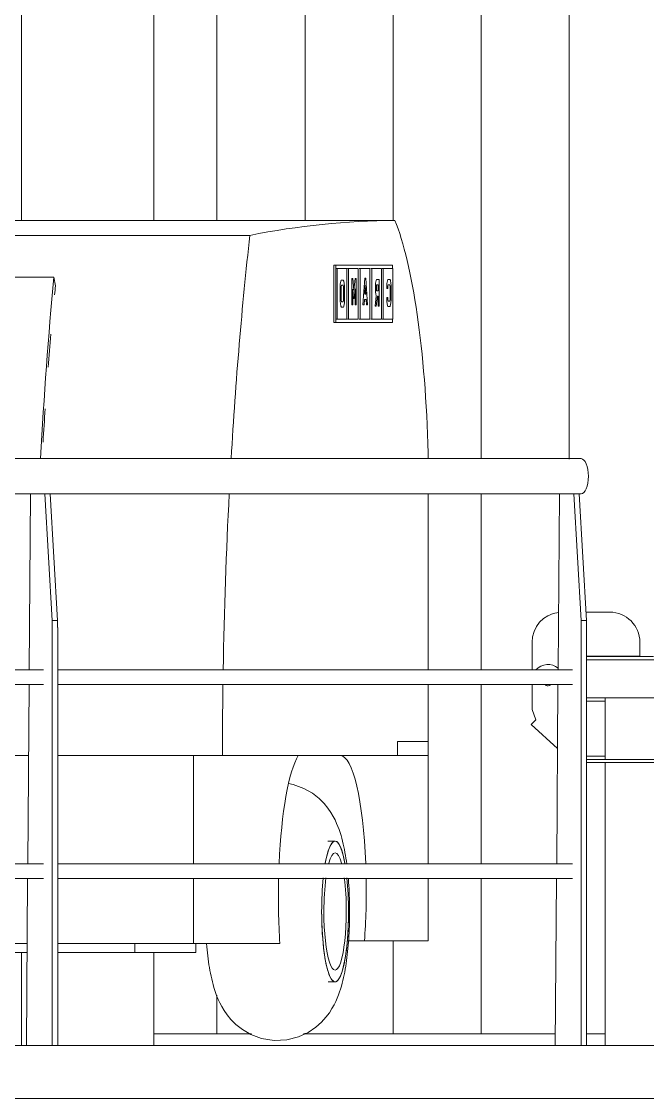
# Model space of a CAD drawing. Header units: metres. Extents: x -3 to 137, y -7 to 15.
# Drawn here: x 27.1 to 28.166, y 2.722 to 4.557 of the extents above; entities that cross this region are included whole.
import ezdxf

# ---------------------------------------------------------------- set-up
doc = ezdxf.new("R2010")
doc.units = ezdxf.units.M
doc.linetypes.add('Centre', pattern=[0.03175, 0.00635, -0.00475, 0.0159, -0.00475])
for name, color, linetype, lineweight in [('A-FLOR', 7, 'Continuous', 9), ('A-FLOR-HRAL', 7, 'Continuous', 9), ('A-FLOR-LEVL', 7, 'Continuous', 9), ('A-GENM', 7, 'Continuous', 9), ('A-WALL-PATT', 7, 'Continuous', 9), ('I-WALL', 7, 'Continuous', 9), ('S-COLS', 7, 'Continuous', 9)]:
    doc.layers.add(name, color=color, linetype=linetype, lineweight=lineweight)

# ---------------------------------------------------------------- blocks, each defined once
blk = doc.blocks.new('CHS-Circular Hollow Section-Column - 225 mm-V2-Elevation 4 - a')
at = {"layer": 'S-COLS'}
for p, q in [((-5.6507, 5.7108), (-5.6507, 4.2185)), ((-5.4257, 4.2185), (-5.4257, 5.7108)), ((-5.6507, 2.9714), (-5.6507, 2.8125)), ((-5.4257, 2.8125), (-5.4257, 2.9714))]:
    blk.add_line(p, q, dxfattribs=at)
blk = doc.blocks.new('Generic Models 2 - Generic Models 1-2589999-Elevation 4 - a')
at = {"layer": 'A-GENM', "color": 8, "true_color": 0x808080}
for p, q in [((-11.9482, 2.8125), (-1.4447, 2.8125)), ((-1.0289, 2.7225), (-12.2254, 2.7225))]:
    blk.add_line(p, q, dxfattribs=at)
blk = doc.blocks.new('Railing - 50 x 12mm-V11-Elevation 4 - a')
at = {"layer": 'A-FLOR-HRAL'}
for p, q in [((-5.6355, 3.7525), (-5.6377, 3.4524)), ((-5.611, 3.7525), (-5.6205, 3.7525)), ((-5.5986, 3.5368), (-5.611, 3.7525)), ((-5.611, 3.7525), (-5.6018, 3.7525)), ((-5.6018, 3.7525), (-5.5895, 3.5368)), ((-5.5895, 3.5368), (-5.5986, 3.5368)), ((-5.5983, 2.8125), (-5.5983, 3.5246)), ((-5.5892, 3.5246), (-5.5892, 2.8125)), ((-5.6379, 3.4275), (-5.6402, 3.1224)), ((-5.6404, 3.0975), (-5.6425, 2.8125))]:
    blk.add_line(p, q, dxfattribs=at)
for centre in [(-5.6393, 3.5246), (-5.6302, 3.5246)]:
    blk.add_ellipse(centre, major_axis=(0, 0.1), ratio=0.409613, start_param=4.712389, end_param=4.834562, dxfattribs=at)
blk = doc.blocks.new('Railing - 50 x 12mm-V13-Elevation 4 - a')
at = {"layer": 'A-FLOR-HRAL'}
for p, q in [((-4.7347, 3.7525), (-4.7369, 3.4525)), ((-4.7101, 3.7525), (-4.7196, 3.7525)), ((-4.6978, 3.5368), (-4.7101, 3.7525)), ((-4.7101, 3.7525), (-4.701, 3.7525)), ((-4.701, 3.7525), (-4.6887, 3.5368)), ((-4.6887, 3.5368), (-4.6978, 3.5368)), ((-4.6975, 2.8125), (-4.6975, 3.5246)), ((-4.6884, 3.5246), (-4.6884, 2.8125)), ((-4.7371, 3.4275), (-4.7393, 3.1225)), ((-4.7395, 3.0975), (-4.7416, 2.8125))]:
    blk.add_line(p, q, dxfattribs=at)
for centre in [(-4.7384, 3.5246), (-4.7293, 3.5246)]:
    blk.add_ellipse(centre, major_axis=(0, 0.1), ratio=0.409613, start_param=4.712389, end_param=4.834562, dxfattribs=at)
blk = doc.blocks.new('Railing - Railing-2595275-Elevation 4 - a')
at = {"layer": 'A-FLOR-HRAL'}
for p, q in [((-4.6976, 3.8125), (-6.1281, 3.8125)), ((-6.1281, 3.7525), (-4.6976, 3.7525)), ((-5.6132, 3.4525), (-6.096, 3.4525)), ((-4.7123, 3.4525), (-5.5892, 3.4525)), ((-6.096, 3.4275), (-5.6132, 3.4275)), ((-5.5892, 3.4275), (-4.7123, 3.4275)), ((-5.6132, 3.1225), (-6.096, 3.1225)), ((-4.7123, 3.1225), (-5.5892, 3.1225)), ((-6.096, 3.0975), (-5.6132, 3.0975)), ((-5.5892, 3.0975), (-4.7123, 3.0975))]:
    blk.add_line(p, q, dxfattribs=at)
for start_param, end_param in [(4.712389, 6.283185), (3.141593, 4.712389)]:
    blk.add_ellipse((-4.6976, 3.7825), major_axis=(0, 0.03), ratio=0.409613, start_param=start_param, end_param=end_param, dxfattribs=at)
for name in ['Railing - 50 x 12mm-V11-Elevation 4 - a', 'Railing - 50 x 12mm-V13-Elevation 4 - a']:
    blk.add_blockref(name, (0, 0))
blk = doc.blocks.new('M_Boca Acceso Tanque alimentación - M_Boca Acceso Tanque alimentación-2617080-Elevation 4 - a')
at = {"layer": 'A-GENM', "color": 8, "true_color": 0x808080}
for p, q in [((-4.6489, 3.551), (-4.6895, 3.551)), ((-4.7813, 3.4997), (-4.7813, 3.4525)), ((-4.5976, 3.4759), (-4.5976, 3.4997)), ((-4.6884, 3.4759), (-4.5976, 3.4759)), ((-4.6884, 3.4756), (-4.5742, 3.4756)), ((-4.6884, 3.47), (-3.1748, 3.47)), ((-4.7542, 3.462), (-4.7542, 3.462)), ((-4.7813, 3.4275), (-4.7813, 3.3851)), ((-4.7542, 3.4256), (-4.7542, 3.4256)), ((-3.1748, 3.405), (-4.6884, 3.405)), ((-4.6566, 3.3991), (-4.6884, 3.3991)), ((-4.6566, 3.405), (-4.6566, 3.2999)), ((-4.7813, 3.3851), (-4.7748, 3.3674)), ((-4.7748, 3.3674), (-4.7829, 3.3594)), ((-4.7829, 3.3594), (-4.7379, 3.3188)), ((-4.6884, 3.3057), (-4.6566, 3.3057)), ((-3.1748, 3.2999), (-4.6884, 3.2999)), ((-4.6884, 3.2949), (-3.1748, 3.2949)), ((-4.6566, 3.2949), (-4.6566, 2.8125))]:
    blk.add_line(p, q, dxfattribs=at)
for centre, major_axis, start_param, end_param in [((-4.73, 3.4997), (0, 0.0513), 0.121742, 1.570796), ((-4.6489, 3.4997), (0, 0.0513), 4.712389, 6.283185), ((-4.7542, 3.4349), (0, 0.027), 5.583776, 7.140657), ((-4.7542, 3.4349), (0, 0.00928), 2.617994, 3.665191), ((-4.7542, 3.4349), (0, 0.00928), 2.617994, 3.403392)]:
    blk.add_ellipse(centre, major_axis=major_axis, ratio=1, start_param=start_param, end_param=end_param, dxfattribs=at)
blk = doc.blocks.new('ATLAS COPCO - XAS 88KD - Compressor diesel_ 6000lmin - 5321340 - ATLAS COPCO - XAS 88KD - Compressor diesel_ 6000lmin - 5321340-2833121-Elevation 4 - a')
at = {"layer": 'A-GENM', "color": 8, "true_color": 0x808080}
for p, q in [((-5.0149, 4.2185), (-6.3397, 4.2185)), ((-5.2618, 4.1929), (-6.549, 4.1929)), ((-5.1187, 4.1421), (-5.1156, 4.1421)), ((-5.1187, 4.0447), (-5.1187, 4.1421)), ((-5.1156, 4.1421), (-5.0192, 4.1421)), ((-5.1156, 4.1421), (-5.1156, 4.0447)), ((-5.1151, 4.1364), (-5.1133, 4.1364)), ((-5.1133, 4.1364), (-5.1133, 4.0503)), ((-5.0969, 4.1364), (-5.1133, 4.1364)), ((-5.0969, 4.0503), (-5.0969, 4.1364)), ((-5.0954, 4.1364), (-5.0936, 4.1364)), ((-5.0936, 4.1364), (-5.0936, 4.0503)), ((-5.0772, 4.1364), (-5.0936, 4.1364)), ((-5.0772, 4.0503), (-5.0772, 4.1364)), ((-5.0757, 4.1364), (-5.0739, 4.1364)), ((-5.0739, 4.1364), (-5.0739, 4.0503)), ((-5.0575, 4.1364), (-5.0739, 4.1364)), ((-5.0575, 4.0503), (-5.0575, 4.1364)), ((-5.0561, 4.1364), (-5.0542, 4.1364)), ((-5.0542, 4.1364), (-5.0542, 4.0503)), ((-5.0378, 4.1364), (-5.0542, 4.1364)), ((-5.0378, 4.0503), (-5.0378, 4.1364)), ((-5.0364, 4.1364), (-5.0346, 4.1364)), ((-5.0346, 4.1364), (-5.0346, 4.0503)), ((-5.0182, 4.1364), (-5.0346, 4.1364)), ((-5.0192, 4.1421), (-5.0192, 4.1364)), ((-5.0182, 4.0503), (-5.0182, 4.1364)), ((-6.277, 4.1217), (-5.5958, 4.1217)), ((-5.593, 4.1069), (-5.5958, 4.1217)), ((-5.1069, 4.1151), (-5.1079, 4.1096)), ((-5.1062, 4.1168), (-5.1069, 4.1151)), ((-5.1027, 4.1168), (-5.1062, 4.1168)), ((-5.1018, 4.1146), (-5.1027, 4.1168)), ((-5.1011, 4.111), (-5.1018, 4.1146)), ((-5.1006, 4.1072), (-5.1011, 4.111)), ((-5.0865, 4.1195), (-5.0884, 4.1195)), ((-5.0884, 4.1195), (-5.0884, 4.0745)), ((-5.0845, 4.0995), (-5.0865, 4.1195)), ((-5.0827, 4.1195), (-5.0845, 4.0995)), ((-5.0808, 4.1195), (-5.0827, 4.1195)), ((-5.0808, 4.0745), (-5.0808, 4.1195)), ((-5.0663, 4.1199), (-5.0693, 4.0748)), ((-5.0644, 4.1199), (-5.0663, 4.1199)), ((-5.0614, 4.0748), (-5.0644, 4.1199)), ((-5.0478, 4.1115), (-5.048, 4.1086)), ((-5.0469, 4.1162), (-5.0478, 4.1115)), ((-5.0461, 4.1176), (-5.0469, 4.1162)), ((-5.0418, 4.1176), (-5.0461, 4.1176)), ((-5.0418, 4.0723), (-5.0418, 4.1176)), ((-5.0285, 4.111), (-5.0287, 4.1085)), ((-5.0276, 4.1155), (-5.0285, 4.111)), ((-5.0267, 4.1176), (-5.0276, 4.1155)), ((-5.0233, 4.1176), (-5.0267, 4.1176)), ((-5.0226, 4.1163), (-5.0233, 4.1176)), ((-5.0216, 4.1111), (-5.0226, 4.1163)), ((-5.0214, 4.1087), (-5.0216, 4.1111)), ((-5.1079, 4.1096), (-5.108, 4.1073)), ((-5.108, 4.1073), (-5.108, 4.0801)), ((-5.1062, 4.1054), (-5.1058, 4.1078)), ((-5.1062, 4.0823), (-5.1062, 4.1054)), ((-5.1058, 4.1078), (-5.1029, 4.1078)), ((-5.1029, 4.1078), (-5.1024, 4.1052)), ((-5.1024, 4.1052), (-5.1024, 4.0824)), ((-5.1006, 4.0804), (-5.1006, 4.1072)), ((-5.0867, 4.0745), (-5.0867, 4.1015)), ((-5.0867, 4.1015), (-5.0851, 4.0854)), ((-5.084, 4.0854), (-5.0825, 4.1016)), ((-5.0825, 4.1016), (-5.0825, 4.0745)), ((-5.0662, 4.093), (-5.0654, 4.1077)), ((-5.0644, 4.093), (-5.0662, 4.093)), ((-5.0654, 4.1077), (-5.0644, 4.093)), ((-5.048, 4.1086), (-5.048, 4.0986)), ((-5.048, 4.0986), (-5.0479, 4.0961)), ((-5.0479, 4.0961), (-5.0475, 4.0933)), ((-5.0475, 4.0933), (-5.0465, 4.0899)), ((-5.0462, 4.1066), (-5.0459, 4.1085)), ((-5.0462, 4.1003), (-5.0462, 4.1066)), ((-5.0459, 4.0984), (-5.0462, 4.1003)), ((-5.0459, 4.1085), (-5.0435, 4.1085)), ((-5.0435, 4.0984), (-5.0459, 4.0984)), ((-5.0435, 4.1085), (-5.0435, 4.0984)), ((-5.0287, 4.1085), (-5.0287, 4.1025)), ((-5.0287, 4.1025), (-5.027, 4.1025)), ((-5.027, 4.1065), (-5.0265, 4.1088)), ((-5.027, 4.1025), (-5.027, 4.1065)), ((-5.0265, 4.1088), (-5.0236, 4.1088)), ((-5.0236, 4.1088), (-5.0231, 4.1058)), ((-5.0231, 4.1058), (-5.0231, 4.0834)), ((-5.0214, 4.0823), (-5.0214, 4.1087)), ((-5.108, 4.0801), (-5.1077, 4.0769)), ((-5.1077, 4.0769), (-5.1068, 4.0722)), ((-5.1057, 4.0796), (-5.1062, 4.0823)), ((-5.1029, 4.0796), (-5.1057, 4.0796)), ((-5.1024, 4.0824), (-5.1029, 4.0796)), ((-5.1017, 4.0725), (-5.1008, 4.0781)), ((-5.1008, 4.0781), (-5.1006, 4.0804)), ((-5.0884, 4.0745), (-5.0867, 4.0745)), ((-5.0851, 4.0854), (-5.084, 4.0854)), ((-5.0825, 4.0745), (-5.0808, 4.0745)), ((-5.0693, 4.0748), (-5.0674, 4.0748)), ((-5.0674, 4.0748), (-5.0667, 4.0835)), ((-5.0667, 4.0835), (-5.0639, 4.0835)), ((-5.0639, 4.0835), (-5.0633, 4.0748)), ((-5.0633, 4.0748), (-5.0614, 4.0748)), ((-5.0465, 4.0899), (-5.0487, 4.0723)), ((-5.0466, 4.0723), (-5.0445, 4.0891)), ((-5.0445, 4.0891), (-5.0435, 4.0891)), ((-5.0435, 4.0891), (-5.0435, 4.0723)), ((-5.027, 4.0872), (-5.0287, 4.0872)), ((-5.0287, 4.0872), (-5.0287, 4.0801)), ((-5.0287, 4.0801), (-5.0275, 4.0731)), ((-5.0275, 4.0731), (-5.0267, 4.0716)), ((-5.027, 4.0836), (-5.027, 4.0872)), ((-5.0264, 4.0806), (-5.027, 4.0836)), ((-5.0237, 4.0806), (-5.0264, 4.0806)), ((-5.0231, 4.0834), (-5.0237, 4.0806)), ((-5.0227, 4.0724), (-5.0216, 4.0782)), ((-5.0216, 4.0782), (-5.0214, 4.0823)), ((-5.1068, 4.0722), (-5.106, 4.0704)), ((-5.106, 4.0704), (-5.1024, 4.0704)), ((-5.1024, 4.0704), (-5.1017, 4.0725)), ((-5.0487, 4.0723), (-5.0466, 4.0723)), ((-5.0435, 4.0723), (-5.0418, 4.0723)), ((-5.0267, 4.0716), (-5.0233, 4.0716)), ((-5.0233, 4.0716), (-5.0227, 4.0724)), ((-5.1156, 4.0447), (-5.1187, 4.0447)), ((-5.0192, 4.0447), (-5.1156, 4.0447)), ((-5.1133, 4.0503), (-5.1151, 4.0503)), ((-5.1133, 4.0503), (-5.0969, 4.0503)), ((-5.0936, 4.0503), (-5.0954, 4.0503)), ((-5.0936, 4.0503), (-5.0772, 4.0503)), ((-5.0739, 4.0503), (-5.0757, 4.0503)), ((-5.0739, 4.0503), (-5.0575, 4.0503)), ((-5.0542, 4.0503), (-5.0561, 4.0503)), ((-5.0542, 4.0503), (-5.0378, 4.0503)), ((-5.0346, 4.0503), (-5.0364, 4.0503)), ((-5.0346, 4.0503), (-5.0182, 4.0503)), ((-5.0192, 4.0503), (-5.0192, 4.0447)), ((-4.9579, 3.8125), (-4.9579, 3.8221)), ((-4.9579, 3.4525), (-4.9579, 3.7527)), ((-4.9579, 3.3066), (-4.9579, 3.4276)), ((-4.9579, 3.3309), (-5.0102, 3.3309)), ((-5.0102, 3.3309), (-5.0102, 3.3066)), ((-4.9579, 3.1225), (-4.9579, 3.3309)), ((-5.6388, 3.3066), (-5.9748, 3.3066)), ((-5.3087, 3.3066), (-5.5892, 3.3066)), ((-5.3577, 3.3066), (-5.5892, 3.3066)), ((-5.3577, 3.3066), (-5.3577, 3.1221)), ((-5.3087, 3.3066), (-4.9739, 3.3066)), ((-5.0102, 3.3066), (-5.1075, 3.3066)), ((-4.9739, 3.3066), (-4.9579, 3.3066)), ((-5.1167, 3.1611), (-5.129, 3.1611)), ((-5.3577, 3.0979), (-5.3577, 2.9866)), ((-4.9579, 2.9909), (-4.9579, 3.0976)), ((-5.0944, 2.9909), (-5.0667, 2.9909)), ((-5.0667, 2.9909), (-4.9579, 2.9909)), ((-6.096, 2.9866), (-5.6412, 2.9866)), ((-5.5892, 2.9866), (-5.3577, 2.9866)), ((-5.458, 2.9866), (-5.458, 2.9714)), ((-5.3577, 2.9866), (-5.2108, 2.9866)), ((-5.3538, 2.9714), (-5.3538, 2.9866)), ((-5.6413, 2.9714), (-6.096, 2.9714)), ((-5.458, 2.9714), (-5.5892, 2.9714)), ((-5.3538, 2.9714), (-5.458, 2.9714)), ((-5.1285, 2.9211), (-5.1167, 2.9211))]:
    blk.add_line(p, q, dxfattribs=at)
at = {"layer": 'A-GENM', "color": 8, "true_color": 0x808080, "flags": 128}
for points in [[(-5.0969, 3.1225), (-5.0975, 3.1268), (-5.0982, 3.1318), (-5.099, 3.1367), (-5.0999, 3.1416), (-5.1008, 3.1464), (-5.1018, 3.1512), (-5.1028, 3.156), (-5.104, 3.1608), (-5.1052, 3.1657), (-5.1066, 3.1705), (-5.1082, 3.1755), (-5.1099, 3.1805), (-5.1118, 3.1857), (-5.1141, 3.1912), (-5.1168, 3.197), (-5.12, 3.2031), (-5.124, 3.2098), (-5.129, 3.217), (-5.1354, 3.225), (-5.1439, 3.2335), (-5.1551, 3.2424), (-5.1697, 3.2508), (-5.1879, 3.2575), (-5.1961, 3.2588)], [(-5.092, 3.0411), (-5.092, 3.0466), (-5.092, 3.0522), (-5.0921, 3.0577), (-5.0923, 3.0633), (-5.0925, 3.0688), (-5.0927, 3.0743), (-5.093, 3.0797), (-5.0933, 3.0851), (-5.0937, 3.0905), (-5.0941, 3.0958), (-5.0942, 3.0976)], [(-5.3356, 2.9863), (-5.3352, 2.981), (-5.3347, 2.9758), (-5.3341, 2.9706), (-5.3335, 2.9654), (-5.3329, 2.9604), (-5.3322, 2.9553), (-5.3315, 2.9504), (-5.3307, 2.9454), (-5.3298, 2.9405), (-5.3289, 2.9357), (-5.3279, 2.9309), (-5.3269, 2.9261), (-5.3257, 2.9213), (-5.3245, 2.9165), (-5.3231, 2.9116), (-5.3215, 2.9067), (-5.3198, 2.9016), (-5.3179, 2.8964), (-5.3156, 2.8909), (-5.3129, 2.8852), (-5.3097, 2.879), (-5.3057, 2.8723), (-5.3007, 2.8651), (-5.2943, 2.8572), (-5.2858, 2.8486), (-5.2746, 2.8398), (-5.26, 2.8313), (-5.2418, 2.8246), (-5.2207, 2.8212), (-5.199, 2.8223), (-5.1791, 2.8274), (-5.1625, 2.8351), (-5.1496, 2.8438), (-5.1397, 2.8526), (-5.1322, 2.8609), (-5.1265, 2.8685), (-5.122, 2.8755), (-5.1184, 2.8819), (-5.1155, 2.8879), (-5.113, 2.8935), (-5.1109, 2.8988), (-5.1091, 2.9039), (-5.1074, 2.9089), (-5.106, 2.9138), (-5.1046, 2.9187), (-5.1034, 2.9235), (-5.1023, 2.9283), (-5.1013, 2.9331), (-5.1003, 2.9379), (-5.0995, 2.9428), (-5.0986, 2.9477), (-5.0979, 2.9526), (-5.0972, 2.9576), (-5.0965, 2.9627), (-5.0959, 2.9678), (-5.0953, 2.973), (-5.0948, 2.9782), (-5.0943, 2.9834), (-5.0939, 2.9887), (-5.0935, 2.9941), (-5.0932, 2.9995), (-5.0929, 3.0049), (-5.0926, 3.0104), (-5.0924, 3.0159), (-5.0922, 3.0214), (-5.0921, 3.0269), (-5.092, 3.0325), (-5.092, 3.0381), (-5.092, 3.0411)]]:
    blk.add_lwpolyline(points, dxfattribs=at)
at = {"layer": 'A-GENM', "color": 8, "true_color": 0x808080}
for centre, major_axis, start_param, end_param in [((-5.0052, -31.1992), (0, 35.4177), 0.001447, 0.037992), ((-5.0567, 3.7428), (0, 0.5236), 4.864349, 5.851972), ((-4.9678, 3.2891), (0, 1.7866), 1.040405, 1.273413), ((-5.2326, 3.2142), (0, 2.1088), 1.12594, 1.282995), ((-5.2899, 3.2891), (0, 1.7866), 1.095393, 1.104814), ((-5.2899, 3.2891), (0, 1.7866), 1.146527, 1.180858), ((-5.2899, 3.2891), (0, 1.7866), 1.223281, 1.256895), ((-4.9678, 3.2891), (0, 1.7866), 1.308268, 1.479208), ((-4.9678, 3.2891), (0, 1.7866), 1.493164, 1.560999), ((-5.165, 3.0657), (0, 0.2529), 0.3084, 1.343627), ((-5.1075, 3.0763), (0, 0.2303), 4.915122, 6.283185), ((-5.1167, 3.0411), (0, 0.12), 5.461812, 7.104559), ((-5.1167, 3.0411), (0, 0.12), 5.469735, 6.573806), ((-5.1167, 3.0411), (0, 0.12), 0.314159, 0.81345), ((-5.1167, 3.0411), (0, 0.1), 5.674501, 6.89187), ((-5.165, 3.0657), (0, 0.2529), 1.443593, 1.888877), ((-5.1167, 3.0411), (0, 0.12), 1.073634, 1.570796), ((-5.1167, 3.0411), (0, 0.12), 1.078238, 1.570796), ((-5.1167, 3.0411), (0, 0.1), 0.964183, 1.570796), ((-5.1167, 3.0411), (0, 0.1), 4.712389, 5.318885), ((-5.1167, 3.0411), (0, 0.12), 4.712389, 5.20944), ((-5.1167, 3.0411), (0, 0.12), 4.712389, 5.204839), ((-5.1075, 3.0763), (0, 0.2303), 4.33237, 4.805404), ((-5.1167, 3.0411), (0, 0.12), 1.570796, 2.827433), ((-5.1167, 3.0411), (0, 0.12), 1.570796, 4.712389), ((-5.1167, 3.0411), (0, 0.1), 1.570796, 4.712389), ((-5.1167, 3.0411), (0, 0.12), 2.850972, 4.712389)]:
    blk.add_ellipse(centre, major_axis=major_axis, ratio=0.190809, start_param=start_param, end_param=end_param, dxfattribs=at)

msp = doc.modelspace()

# ---------------------------------------------------------------- hatches: boundary and pattern name
at = {"layer": 'A-WALL-PATT', "true_color": 0x383a4e}
h = msp.add_hatch(dxfattribs=at)
h.set_pattern_fill('FP_1', color=159, style=0, pattern_type=2)
h.set_pattern_definition([(90, (26.2325, 0), (-0.15, 9e-18), [])])
h.paths.add_polyline_path([(20.534, 2.8325), (20.7521, 2.8325), (20.7521, 3.191), (20.511, 3.191), (20.511, 2.8325), (20.5251, 2.8325)])
h.paths.add_polyline_path([(26.0504, 2.8359), (26.0496, 2.8359), (26.0496, 2.9866), (26.0045, 2.9866), (26.0019, 2.9439), (25.9991, 2.9211), (25.9939, 2.8964), (25.9843, 2.8733), (25.9675, 2.8519), (25.9527, 2.8388), (25.9401, 2.8325), (26.0263, 2.8325), (26.0502, 2.8358)])
h.paths.add_polyline_path([(20.8335, 2.8325), (21.4368, 2.8325), (21.4368, 3.0975), (20.8303, 3.0975), (20.8329, 2.8812)])
h.paths.add_polyline_path([(28.009, 2.8325), (28.011, 3.0975), (27.7926, 3.0975), (27.7926, 2.9909), (27.6561, 2.9909), (27.6546, 2.9705), (27.6499, 2.9371), (27.64, 2.9016), (27.6229, 2.8701), (27.6086, 2.8507), (27.5886, 2.8366), (27.5798, 2.8325), (28.0088, 2.8325)])
h.paths.add_polyline_path([(28.0939, 2.8325), (28.0939, 3.2949), (28.0621, 3.2949), (28.0621, 2.8325)])
h.paths.add_polyline_path([(30.9738, 2.8325), (31.3058, 2.8325), (31.3058, 3.0975), (30.8426, 3.0975), (30.8426, 2.9432), (30.9738, 2.8605)])
h.paths.add_polyline_path([(26.3497, 2.8325), (26.3796, 2.8325), (26.3661, 2.839), (26.3487, 2.8532), (26.3275, 2.8829), (26.3239, 2.8906), (26.3159, 2.9106), (26.3093, 2.9408), (26.3034, 2.9812), (26.3031, 2.9866), (26.165, 2.9866), (26.165, 3.0975), (26.0773, 3.0975), (26.0773, 2.8359), (26.102, 2.8325), (26.3487, 2.8325)])
h.paths.add_polyline_path([(31.3795, 2.8325), (31.3795, 3.0975), (31.3598, 3.0975), (31.3621, 2.8325)])
h.paths.add_polyline_path([(22.5317, 2.8325), (22.5317, 3.0975), (22.2468, 3.0975), (22.2504, 2.8742), (22.2704, 2.8636), (22.2704, 2.8325), (22.3297, 2.8325)])
h.paths.add_polyline_path([(22.587, 2.8325), (22.587, 3.2625), (22.5788, 3.2625), (22.582, 2.8325)])
h.paths.add_polyline_path([(31.4195, 2.8325), (31.4339, 2.8325), (31.4339, 3.0975), (31.4195, 3.0975), (31.4195, 2.8418)])
h.paths.add_polyline_path([(27.0998, 2.8325), (27.0998, 2.9714), (26.6545, 2.9714), (26.6545, 2.8325)])
h.paths.add_polyline_path([(27.3248, 2.8325), (27.4916, 2.8325), (27.4781, 2.839), (27.4607, 2.8532), (27.4395, 2.8829), (27.4358, 2.8906), (27.4279, 2.9106), (27.4213, 2.9408), (27.4154, 2.9812), (27.4151, 2.9866), (27.3967, 2.9866), (27.3967, 2.9714), (27.3248, 2.9714), (27.3248, 2.8478)])
h.paths.add_polyline_path([(31.5119, 2.8325), (31.6962, 2.8325), (31.6962, 3.191), (31.5076, 3.191), (31.5117, 2.846)])
h.paths.add_polyline_path([(24.0939, 2.8325), (24.1409, 2.8325), (24.1409, 3.2625), (24.0939, 3.2625), (24.0939, 2.874)])
h.paths.add_polyline_path([(24.6154, 2.8325), (24.6154, 2.9909), (24.5938, 2.9909), (24.5938, 3.0975), (24.191, 3.0975), (24.1932, 2.8325)])
h.paths.add_polyline_path([(24.677, 2.8325), (24.7231, 2.8325), (24.7054, 2.8432), (24.6928, 2.8541), (24.6784, 2.8744), (24.6669, 2.8996), (24.6677, 2.8325)])
h.paths.add_polyline_path([(26.4968, 2.8325), (26.5943, 2.8325), (26.5943, 2.9714), (26.5426, 2.9705), (26.5379, 2.9371), (26.528, 2.9016), (26.5109, 2.8701), (26.4966, 2.8507), (26.4766, 2.8366), (26.4693, 2.8325), (26.4966, 2.8325)])
h.paths.add_polyline_path([(25.8233, 2.8325), (25.8516, 2.8325), (25.8339, 2.8432), (25.8217, 2.8536), (25.8069, 2.8744), (25.7954, 2.9027), (25.7885, 2.957), (25.7869, 2.9714), (25.6168, 2.9714), (25.6168, 2.8325), (25.8217, 2.8325)])
h.paths.add_polyline_path([(24.8116, 2.8325), (24.8443, 2.8325), (24.8443, 2.8575), (24.839, 2.8519), (24.8242, 2.8388), (24.8121, 2.8328)])
h.paths.add_polyline_path([(25.521, 2.8325), (25.521, 2.9714), (25.0511, 2.9714), (25.0511, 2.8325), (25.1575, 2.8325)])
h.paths.add_polyline_path([(25.0003, 2.8325), (25.0003, 2.9714), (24.8951, 2.9714), (24.8951, 2.8325), (24.9103, 2.8325)])
h.paths.add_polyline_path([(21.5156, 2.8779), (21.6209, 2.9384), (21.6209, 2.9782), (21.6166, 2.9824), (21.6055, 3.0081), (21.6013, 3.0344), (21.6061, 3.0638), (21.6171, 3.087), (21.6209, 3.0906), (21.6209, 3.0975), (21.5129, 3.0975), (21.5155, 2.8812)])
h.paths.add_polyline_path([(30.2469, 2.9015), (30.3192, 2.9432), (30.3192, 3.0975), (30.1807, 3.0975), (30.1812, 2.9428), (30.2244, 2.9156)])
h.paths.add_polyline_path([(22.1707, 2.916), (22.1707, 3.0975), (22.119, 3.0975), (22.119, 2.9432)])
h.paths.add_polyline_path([(29.631, 2.928), (29.6573, 2.9432), (29.6573, 3.0975), (29.6297, 3.0975), (29.6309, 2.9432)])
h.paths.add_polyline_path([(22.315, 3.1225), (22.5317, 3.1225), (22.5317, 3.2625), (22.2448, 3.2625), (22.2465, 3.1225), (22.2504, 3.1225)])
h.paths.add_polyline_path([(27.8763, 3.1225), (28.0112, 3.1225), (28.0126, 3.3188), (27.9676, 3.3594), (27.9756, 3.3675), (27.9692, 3.3852), (27.969, 3.4275), (27.7926, 3.4275), (27.7926, 3.1225)])
h.paths.add_polyline_path([(30.2181, 3.1225), (30.3192, 3.1225), (30.3192, 3.191), (30.2862, 3.1901), (30.2244, 3.1816), (30.2181, 3.1807), (30.2064, 3.1826), (30.2021, 3.1845), (30.1807, 3.1845), (30.1807, 3.1225), (30.2121, 3.1225)])
h.paths.add_polyline_path([(24.5395, 3.1225), (24.5938, 3.1225), (24.5938, 3.2625), (24.1898, 3.2625), (24.1908, 3.1225), (24.416, 3.1225)])
h.paths.add_polyline_path([(31.3795, 3.1225), (31.3795, 3.191), (31.359, 3.191), (31.3596, 3.1225), (31.3621, 3.1225)])
h.paths.add_polyline_path([(20.9556, 3.1225), (21.4368, 3.1225), (21.4368, 3.191), (20.8292, 3.191), (20.83, 3.1225), (20.8671, 3.1225)])
h.paths.add_polyline_path([(30.9659, 3.1225), (31.3058, 3.1225), (31.3058, 3.191), (30.9254, 3.1903), (30.88, 3.188), (30.8668, 3.1907), (30.8645, 3.191), (30.8426, 3.191), (30.8426, 3.1225)])
h.paths.add_polyline_path([(26.0843, 3.1225), (26.165, 3.1225), (26.165, 3.3066), (26.1171, 3.3066), (26.1171, 3.4275), (26.0979, 3.4275), (26.0984, 3.3066), (26.0773, 3.3066), (26.0773, 3.1225)])
h.paths.add_polyline_path([(31.4339, 3.1225), (31.4339, 3.191), (31.4195, 3.191), (31.4195, 3.1225)])
h.paths.add_polyline_path([(29.6573, 3.1225), (29.6573, 3.2993), (29.6452, 3.2993), (29.6452, 3.2949), (29.6281, 3.2949), (29.6295, 3.1225), (29.6321, 3.1225)])
h.paths.add_polyline_path([(21.5735, 3.1225), (21.6209, 3.1225), (21.6209, 3.1918), (21.5944, 3.1918), (21.5882, 3.1887), (21.5837, 3.188), (21.5118, 3.1887), (21.5126, 3.1225), (21.5165, 3.1225)])
h.paths.add_polyline_path([(22.1707, 3.1225), (22.1707, 3.2625), (22.119, 3.2625), (22.119, 3.1225)])
h.paths.add_polyline_path([(30.2403, 3.26), (30.2403, 3.264), (30.3192, 3.264), (30.3192, 3.2993), (30.1807, 3.2993), (30.1817, 3.2705), (30.2142, 3.2705), (30.2309, 3.264), (30.234, 3.2601)])
h.paths.add_polyline_path([(21.2842, 3.264), (21.4368, 3.264), (21.4368, 3.4275), (20.8264, 3.4275), (20.8283, 3.264), (21.2795, 3.264)])
h.paths.add_polyline_path([(20.5849, 3.264), (20.7521, 3.264), (20.7524, 3.5368), (20.7589, 3.6733), (20.7508, 3.6754), (20.511, 3.6754), (20.511, 3.264)])
h.paths.add_polyline_path([(21.5639, 3.264), (21.5695, 3.2721), (21.5844, 3.2778), (21.6209, 3.2778), (21.6209, 3.3696), (21.6166, 3.3738), (21.6055, 3.3995), (21.6013, 3.4275), (21.5089, 3.4275), (21.5109, 3.264), (21.5625, 3.264)])
h.paths.add_polyline_path([(31.0289, 3.264), (31.0335, 3.2649), (31.3058, 3.2649), (31.3058, 3.4275), (31.2017, 3.4275), (31.2017, 3.2993), (30.8426, 3.2993), (30.8426, 3.2778), (30.876, 3.2778), (30.8922, 3.2721), (30.8983, 3.264), (31.0254, 3.264)])
h.paths.add_polyline_path([(31.3585, 3.2649), (31.3795, 3.2649), (31.3795, 3.4275), (31.3572, 3.4275), (31.3579, 3.3362)])
h.paths.add_polyline_path([(31.4195, 3.2649), (31.4339, 3.2649), (31.4339, 3.4275), (31.4195, 3.4275), (31.4195, 3.3362)])
h.paths.add_polyline_path([(31.6962, 3.2649), (31.6962, 3.6754), (31.5019, 3.6754), (31.5068, 3.2649), (31.5883, 3.2649)])
h.paths.add_polyline_path([(28.0939, 3.2999), (28.0939, 3.2999), (28.0939, 3.3057), (28.0621, 3.3057), (28.0621, 3.2999)])
h.paths.add_polyline_path([(22.2442, 3.3125), (22.5128, 3.3125), (22.4608, 3.3594), (22.4687, 3.3675), (22.4623, 3.3852), (22.4623, 3.4275), (22.2428, 3.4275), (22.2439, 3.3362)])
h.paths.add_polyline_path([(24.2203, 3.3125), (24.5938, 3.3125), (24.5938, 3.4275), (24.2186, 3.4269), (24.2186, 3.385), (24.2122, 3.3674), (24.2202, 3.3593), (24.1893, 3.3315), (24.1895, 3.3125), (24.2202, 3.3125)])
h.paths.add_polyline_path([(22.1707, 3.3125), (22.1707, 3.4275), (22.119, 3.4275), (22.119, 3.3125)])
h.paths.add_polyline_path([(24.094, 3.3991), (24.1409, 3.3991), (24.1409, 3.405), (24.0939, 3.405), (24.0939, 3.3991)])
h.paths.add_polyline_path([(28.0939, 3.3991), (28.0939, 3.3991), (28.0939, 3.405), (28.0621, 3.405), (28.0621, 3.3991)])
h.paths.add_polyline_path([(22.5317, 3.3991), (22.5317, 3.4275), (22.5166, 3.4269), (22.5166, 3.3991), (22.5203, 3.3991)])
h.paths.add_polyline_path([(22.582, 3.3991), (22.587, 3.3991), (22.587, 3.405), (22.5778, 3.405), (22.5779, 3.3991)])
h.paths.add_polyline_path([(26.1082, 3.4525), (26.1186, 3.4525), (26.1239, 3.6395), (26.129, 3.7525), (26.093, 3.7525), (26.0964, 3.5712), (26.0984, 3.4525)])
h.paths.add_polyline_path([(24.2187, 3.4525), (24.5938, 3.4525), (24.5938, 3.7525), (24.1863, 3.7525), (24.1878, 3.5463), (24.1932, 3.544), (24.2036, 3.536), (24.2118, 3.5253), (24.2169, 3.513), (24.2187, 3.4997), (24.2187, 3.4759)])
h.paths.add_polyline_path([(21.4368, 3.4525), (21.4373, 3.5368), (21.4575, 3.7525), (20.8225, 3.7525), (20.8261, 3.4525), (21.3882, 3.4525)])
h.paths.add_polyline_path([(22.1707, 3.4525), (22.1712, 3.5368), (22.1913, 3.7525), (21.9729, 3.7525), (21.9729, 3.6347), (22.119, 3.6347), (22.119, 3.4525), (22.1297, 3.4525)])
h.paths.add_polyline_path([(22.5174, 3.4525), (22.5317, 3.4526), (22.5317, 3.4759), (22.5165, 3.4752), (22.5165, 3.4525)])
h.paths.add_polyline_path([(21.6049, 3.4525), (21.6055, 3.4525), (21.6061, 3.4552), (21.6171, 3.4784), (21.6209, 3.482), (21.6209, 3.6347), (21.6709, 3.6347), (21.6772, 3.7525), (21.505, 3.7525), (21.5086, 3.4525), (21.5735, 3.4525)])
h.paths.add_polyline_path([(27.7926, 3.4525), (27.9692, 3.4525), (27.9692, 3.4999), (27.971, 3.513), (27.9761, 3.5254), (27.9842, 3.536), (27.9949, 3.5441), (28.0088, 3.5495), (28.0143, 3.551), (28.0158, 3.7525), (27.7926, 3.7525), (27.7926, 3.5362)])
h.paths.add_polyline_path([(31.4339, 3.4525), (31.4344, 3.5368), (31.447, 3.6748), (31.4332, 3.6701), (31.423, 3.6586), (31.4195, 3.6454), (31.4195, 3.4525)])
h.paths.add_polyline_path([(31.357, 3.4525), (31.3795, 3.4525), (31.3802, 3.6489), (31.3859, 3.674), (31.3984, 3.6924), (31.4065, 3.7), (31.4161, 3.7061), (31.4267, 3.711), (31.4507, 3.7154), (31.4541, 3.7525), (31.3546, 3.7525), (31.3568, 3.4767)])
h.paths.add_polyline_path([(31.2131, 3.4525), (31.3058, 3.4525), (31.3061, 3.5368), (31.3193, 3.7525), (31.2017, 3.7525), (31.2017, 3.4525)])
h.paths.add_polyline_path([(22.4386, 3.4525), (22.4623, 3.4525), (22.4624, 3.4999), (22.4641, 3.513), (22.4692, 3.5254), (22.4774, 3.536), (22.488, 3.5441), (22.5004, 3.5493), (22.5165, 3.551), (22.5327, 3.551), (22.5434, 3.7525), (22.2389, 3.7525), (22.2425, 3.4525), (22.315, 3.4525)])
h.paths.add_polyline_path([(28.3706, 3.47), (28.692, 3.47), (28.692, 4.8496), (31.2017, 4.8496), (31.2017, 3.8125), (31.4826, 3.8115), (31.4873, 3.8085), (31.4914, 3.8037), (31.4946, 3.7975), (31.4965, 3.7903), (31.4972, 3.7825), (31.4965, 3.7747), (31.4935, 3.7653), (31.4914, 3.7613), (31.4873, 3.7565), (31.4826, 3.7535), (31.4826, 3.7525), (31.501, 3.7525), (31.5014, 3.7154), (31.6962, 3.7154), (31.6962, 5.7108), (27.3248, 5.7108), (27.3248, 4.2185), (27.7356, 4.2185), (27.7512, 4.1702), (27.7592, 4.1387), (27.7692, 4.0866), (27.7776, 4.0276), (27.7859, 3.9428), (27.7895, 3.894), (27.7938, 3.8125), (28.0561, 3.8115), (28.0591, 3.8085), (28.0616, 3.8037), (28.0648, 3.7903), (28.0648, 3.7747), (28.0616, 3.7613), (28.0591, 3.7565), (28.0561, 3.7535), (28.0495, 3.7525), (28.0618, 3.551), (28.1016, 3.551), (28.1149, 3.5492), (28.1273, 3.5441), (28.1379, 3.536), (28.1461, 3.5253), (28.1512, 3.513), (28.1529, 3.4996), (28.1529, 3.4759), (28.1764, 3.4756), (28.1764, 3.47), (28.3359, 3.47)])
h.paths.add_polyline_path([(22.6695, 3.47), (22.8443, 3.47), (22.8443, 3.4725), (22.829, 3.4725), (22.829, 3.4771), (22.8443, 3.4771), (22.8443, 3.7625), (22.5707, 3.7625), (22.568, 3.7565), (22.5652, 3.7535), (22.5652, 3.7525), (22.5755, 3.7525), (22.5768, 3.551), (22.5948, 3.551), (22.608, 3.5492), (22.6204, 3.5441), (22.631, 3.536), (22.6392, 3.5253), (22.6443, 3.513), (22.6461, 3.4996), (22.646, 3.4759), (22.6695, 3.4756)])
h.paths.add_polyline_path([(23.7305, 3.47), (23.7305, 3.4725), (23.6556, 3.4725), (23.6556, 3.47), (23.6745, 3.47)])
h.paths.add_polyline_path([(24.0115, 3.47), (24.0115, 3.4756), (24.0349, 3.4759), (24.0349, 3.4999), (24.0367, 3.5131), (24.0418, 3.5253), (24.05, 3.536), (24.0606, 3.5441), (24.073, 3.5493), (24.0862, 3.551), (24.142, 3.551), (24.1532, 3.7525), (24.1586, 3.7535), (24.1557, 3.7565), (24.1513, 3.7625), (23.9555, 3.7625), (23.9555, 3.47)])
h.paths.add_polyline_path([(28.3359, 3.4725), (28.3359, 3.4771), (28.364, 3.4771), (28.3643, 3.5268), (28.3653, 3.5268), (28.3669, 3.5378), (28.3706, 3.5481), (28.3853, 3.5618), (28.3976, 3.5651), (28.404, 3.5665), (28.404, 3.5668), (28.5197, 3.5665), (28.5197, 3.5655), (28.5307, 3.5639), (28.5407, 3.5604), (28.5547, 3.5455), (28.558, 3.5331), (28.5594, 3.5268), (28.5597, 3.5268), (28.5597, 3.4771), (28.5878, 3.4765), (28.5878, 3.4725), (28.3706, 3.4725)])
h.paths.add_polyline_path([(28.5396, 3.5268), (28.54, 3.5268), (28.54, 3.528)])
h.paths.add_polyline_path([(28.404, 3.5467), (28.404, 3.5471), (28.4027, 3.5471)])
h.paths.add_polyline_path([(28.384, 3.4771), (28.5396, 3.4771), (28.5395, 3.527), (28.5323, 3.5415), (28.5172, 3.5467), (28.4037, 3.5466), (28.3893, 3.5394), (28.384, 3.5268), (28.384, 3.4878)])
h.paths.add_polyline_path([(23.6745, 3.4771), (23.7305, 3.4771), (23.7305, 3.5467), (23.6682, 3.5467), (23.6556, 3.5409), (23.6556, 3.4771)])
h.paths.add_polyline_path([(23.6682, 3.5467), (23.6682, 3.5471), (23.6664, 3.5471)])
h.paths.add_polyline_path([(23.6556, 3.5634), (23.6618, 3.5651), (23.6682, 3.5665), (23.6682, 3.5668), (23.7305, 3.5668), (23.7305, 3.7625), (23.6556, 3.7625), (23.6556, 3.5636)])
h.paths.add_polyline_path([(21.8892, 3.6347), (21.9221, 3.6347), (21.9221, 3.7525), (21.7092, 3.7525), (21.71, 3.6347), (21.8849, 3.6347)])
h.paths.add_polyline_path([(20.7617, 3.7131), (20.7617, 3.7131), (20.7596, 3.7134)])
h.paths.add_polyline_path([(20.7617, 3.7133), (20.7638, 3.7525), (20.7566, 3.7535), (20.7524, 3.7595), (20.7497, 3.7675), (20.7481, 3.7825), (20.7497, 3.7975), (20.7538, 3.8085), (20.7566, 3.8115), (20.7625, 3.8125), (22.854, 3.8125), (22.854, 4.7775), (23.6556, 4.7775), (23.6556, 3.8125), (23.7305, 3.8125), (23.7305, 5.7108), (20.511, 5.7108), (20.511, 3.7154), (20.7548, 3.7147), (20.7596, 3.7137)])
h.paths.add_polyline_path([(26.0942, 3.8125), (26.1322, 3.8125), (26.1354, 3.8631), (26.09, 3.8631), (26.0916, 3.8125)])
h.paths.add_polyline_path([(24.5932, 3.8125), (24.5938, 3.8125), (24.5938, 3.8221), (24.5975, 3.963), (24.6045, 4.0866), (24.606, 4.1125), (24.4131, 4.1125), (24.4131, 4.7714), (25.1149, 4.7714), (25.1149, 4.2185), (25.826, 4.219), (25.8156, 4.2403), (25.8074, 4.2808), (25.8104, 4.3219), (25.8236, 4.3587), (25.8431, 4.3872), (25.9544, 4.4886), (25.9766, 4.5069), (26.0118, 4.5221), (26.0503, 4.5273), (26.0896, 4.5221), (26.1271, 4.5069), (26.1602, 4.4828), (26.1866, 4.4513), (26.2045, 4.4147), (26.2127, 4.3753), (26.2106, 4.336), (26.198, 4.2986), (26.1786, 4.2701), (26.1999, 4.1984), (26.2563, 4.2069), (26.2563, 4.8742), (27.0263, 4.8742), (27.0263, 4.2185), (27.0998, 4.2185), (27.0998, 5.7108), (23.9555, 5.7108), (23.9555, 3.8125), (24.5925, 3.8125)])
h.paths.add_polyline_path([(26.1013, 3.8875), (26.137, 3.8875), (26.1461, 4.0077), (26.1508, 4.0654), (26.1447, 4.0624), (26.1078, 4.0535), (26.0834, 4.0528), (26.0893, 3.8875), (26.0911, 3.8875)])
h.paths.add_polyline_path([(26.0828, 4.0678), (26.1116, 4.0683), (26.1519, 4.0795), (26.1524, 4.0802), (26.1639, 4.1929), (26.1901, 4.1969), (26.1708, 4.2621), (26.0778, 4.1767), (26.0828, 4.0683)])
h.paths.add_polyline_path([(21.3024, 4.1125), (21.3024, 4.7714), (22.0042, 4.7714), (22.0042, 4.1125), (21.6971, 4.1125)])

# ---------------------------------------------------------------- linework, layer by layer
at = {"layer": 'A-FLOR', "color": 8, "true_color": 0x808080}
for p, q in [((27.3247, 2.8325), (27.4917, 2.8325)), ((27.5798, 2.8325), (28.009, 2.8325)), ((28.0621, 2.8325), (28.0939, 2.8325))]:
    msp.add_line(p, q, dxfattribs=at)
at = {"layer": 'A-FLOR-LEVL', "color": 253, "linetype": 'Centre', "true_color": 0xaaaaaa}
msp.add_line((17.1512, 2.8125), (34.6621, 2.8125), dxfattribs=at)
at = {"layer": 'I-WALL'}
msp.add_line((31.7217, 2.7225), (20.5251, 2.7225), dxfattribs=at)

# ---------------------------------------------------------------- block references
at = {"layer": 'A-FLOR-HRAL'}
msp.add_blockref('Railing - Railing-2595275-Elevation 4 - a', (32.7505, 0), dxfattribs=at)
at = {"layer": 'A-GENM', "color": 8, "true_color": 0x808080}
for name in ['ATLAS COPCO - XAS 88KD - Compressor diesel_ 6000lmin - 5321340 - ATLAS COPCO - XAS 88KD - Compressor diesel_ 6000lmin - 5321340-2833121-Elevation 4 - a', 'M_Boca Acceso Tanque alimentación - M_Boca Acceso Tanque alimentación-2617080-Elevation 4 - a', 'Generic Models 2 - Generic Models 1-2589999-Elevation 4 - a']:
    msp.add_blockref(name, (32.7505, 0), dxfattribs=at)
at = {"layer": 'S-COLS'}
msp.add_blockref('CHS-Circular Hollow Section-Column - 225 mm-V2-Elevation 4 - a', (32.7505, 0), dxfattribs=at)

doc.saveas('drawing.dxf')
